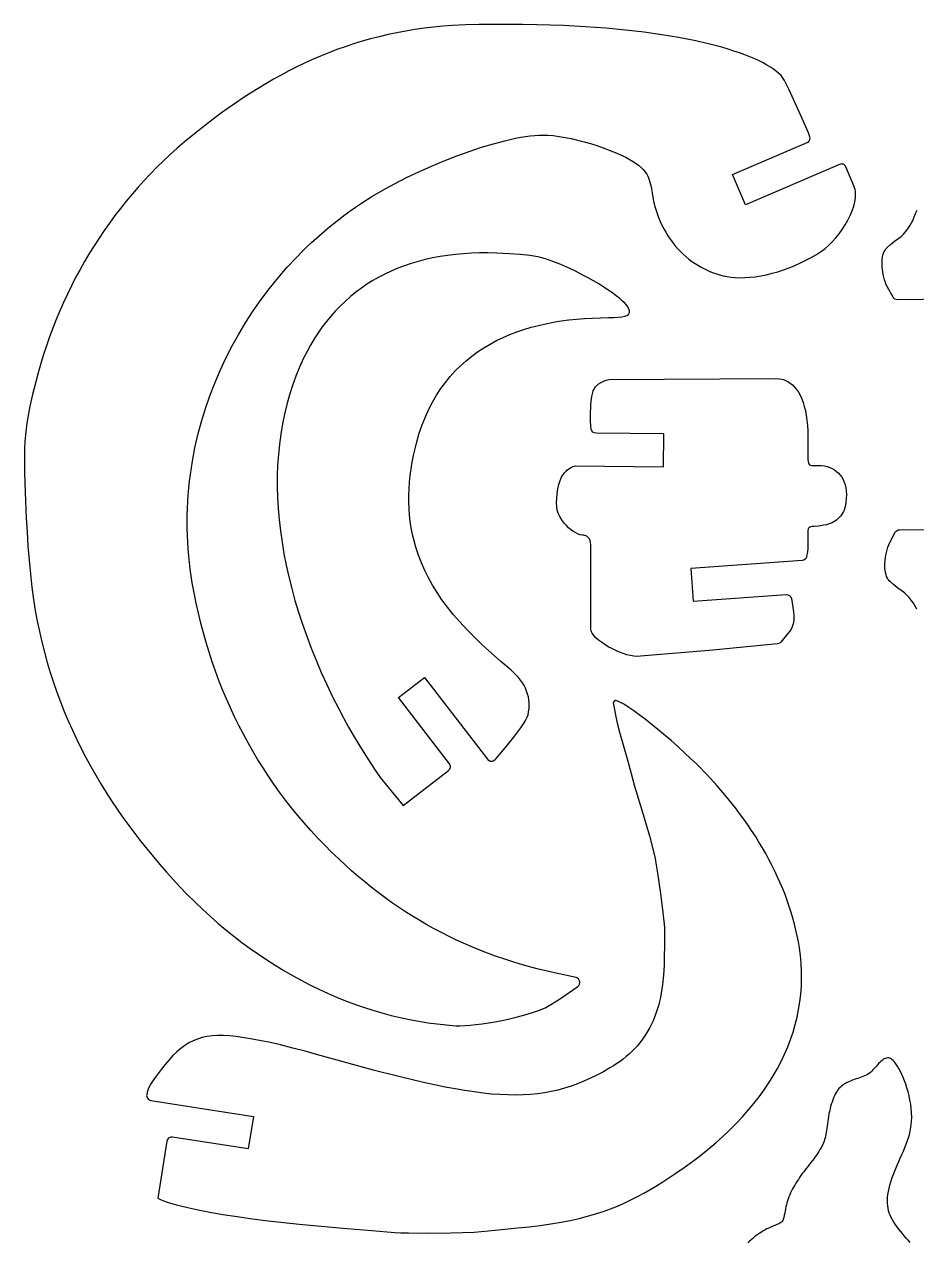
# Model space of a CAD drawing. Header units: millimetres. Extents: x 349 to 570, y 209 to 346.
# Drawn here: x 459.9 to 514.2, y 271.5 to 345.6 of the extents above; entities that cross this region are included whole.
import ezdxf

# ---------------------------------------------------------------- set-up
doc = ezdxf.new("R2010")
doc.units = ezdxf.units.MM

msp = doc.modelspace()

# ---------------------------------------------------------------- linework, layer by layer
at = {"flags": 128}
for points in [[(486.19375, 284.68547), (486.447882, 284.678818), (486.741013, 284.687836), (487.067314, 284.711343), (487.42096, 284.748157), (487.796123, 284.797095), (488.186976, 284.856976), (488.587692, 284.926618), (488.992444, 285.004838), (489.395405, 285.090455), (489.790747, 285.182287), (490.172645, 285.279152), (490.535271, 285.379868), (490.872798, 285.483253), (491.179399, 285.588124), (491.449247, 285.693301), (491.676515, 285.797601), (491.881889, 285.90682), (492.092401, 286.028141), (492.516427, 286.296915), (493.624788, 287.076891, 0.654112), (493.515067, 287.615556), (492.205426, 287.896522), (491.673972, 288.019673), (491.149264, 288.150546), (490.631178, 288.289203), (490.119589, 288.435705), (489.61437, 288.590113), (489.115398, 288.75249), (488.622546, 288.922896), (488.135689, 289.101394), (487.654702, 289.288045), (487.179459, 289.482911), (486.709835, 289.686053), (486.245705, 289.897532), (485.786942, 290.117411), (485.333423, 290.345751), (484.885022, 290.582614), (484.441612, 290.828061), (484.003069, 291.082153), (483.569268, 291.344953), (483.140083, 291.616522), (482.715389, 291.896921), (482.29506, 292.186213), (481.878971, 292.484458), (481.466996, 292.791718), (481.059011, 293.108056), (480.65489, 293.433532), (480.254508, 293.768208), (479.857738, 294.112145), (479.464457, 294.465406), (479.074538, 294.828052), (478.633642, 295.253425), (478.203138, 295.685426), (477.783037, 296.124037), (477.373347, 296.56924), (476.974077, 297.021019), (476.585237, 297.479357), (476.206835, 297.944235), (475.838881, 298.415637), (475.481384, 298.893545), (475.134353, 299.377943), (474.797798, 299.868813), (474.471726, 300.366138), (474.156148, 300.8699), (473.851072, 301.380083), (473.556509, 301.896669), (473.272466, 302.41964), (472.998953, 302.948981), (472.735979, 303.484672), (472.483553, 304.026698), (472.241684, 304.575041), (472.010383, 305.129683), (471.789656, 305.690608), (471.579515, 306.257798), (471.379967, 306.831236), (471.191023, 307.410904), (471.01269, 307.996786), (470.844979, 308.588864), (470.687899, 309.187122), (470.541458, 309.791541), (470.405665, 310.402104), (470.280531, 311.018795), (470.166063, 311.641596), (470.098748, 312.051656), (470.039654, 312.462355), (469.988733, 312.873586), (469.945938, 313.285244), (469.911221, 313.697221), (469.884535, 314.109411), (469.865833, 314.521708), (469.855067, 314.934004), (469.852189, 315.346195), (469.857153, 315.758172), (469.869911, 316.16983), (469.890414, 316.581063), (469.918617, 316.991763), (469.954472, 317.401824), (469.99793, 317.811139), (470.048945, 318.219603), (470.107469, 318.627109), (470.173455, 319.03355), (470.327622, 319.842812), (470.511067, 320.646536), (470.72341, 321.443872), (470.964272, 322.233967), (471.233273, 323.01597), (471.530034, 323.789028), (471.854175, 324.55229), (472.205317, 325.304903), (472.58308, 326.046016), (472.987085, 326.774778), (473.416952, 327.490335), (473.872302, 328.191837), (474.352755, 328.878431), (474.857933, 329.549266), (475.387454, 330.203489), (475.94094, 330.840249), (476.518012, 331.458693), (476.815273, 331.760781), (477.118289, 332.057971), (477.427011, 332.350156), (477.741393, 332.63723), (478.061386, 332.919086), (478.386943, 333.195617), (478.718018, 333.466718), (479.054561, 333.732282), (479.396527, 333.992203), (479.743867, 334.246373), (480.096534, 334.494686), (480.454481, 334.737037), (481.085443, 335.138219), (481.757822, 335.533021), (482.464448, 335.91875), (483.198149, 336.292717), (483.951755, 336.65223), (484.718093, 336.994598), (485.489994, 337.317131), (486.260286, 337.617137), (487.021798, 337.891927), (487.767359, 338.138808), (488.489798, 338.35509), (489.181944, 338.538082), (489.836625, 338.685093), (490.147676, 338.744265), (490.446671, 338.793433), (490.732715, 338.83226), (491.004911, 338.86041), (491.262362, 338.877546), (491.504173, 338.883333), (491.805136, 338.873697), (492.131988, 338.845628), (492.480508, 338.800387), (492.846476, 338.739234), (493.225671, 338.66343), (493.613874, 338.574236), (494.006862, 338.472912), (494.400417, 338.360719), (494.790316, 338.238917), (495.17234, 338.108767), (495.542269, 337.97153), (495.89588, 337.828465), (496.228955, 337.680834), (496.537272, 337.529897), (496.816611, 337.376914), (497.062752, 337.223147), (497.315942, 337.042166), (497.523484, 336.867128), (497.611987, 336.778667), (497.691297, 336.687887), (497.762154, 336.59352), (497.825297, 336.494298), (497.881467, 336.388952), (497.931403, 336.276215), (497.975844, 336.154817), (498.015531, 336.023492), (498.083599, 335.725983), (498.141524, 335.373542), (498.184314, 335.110454), (498.236668, 334.851733), (498.298372, 334.5976), (498.369208, 334.348277), (498.448962, 334.103984), (498.537417, 333.864941), (498.634358, 333.63137), (498.739567, 333.403492), (498.85283, 333.181528), (498.973931, 332.965697), (499.102653, 332.756222), (499.238781, 332.553323), (499.382098, 332.35722), (499.532389, 332.168136), (499.689438, 331.98629), (499.853028, 331.811903), (500.022945, 331.645197), (500.198971, 331.486392), (500.380892, 331.335708), (500.56849, 331.193368), (500.76155, 331.059591), (500.959857, 330.934599), (501.163194, 330.818612), (501.371345, 330.711852), (501.584094, 330.614539), (501.801226, 330.526893), (502.022524, 330.449137), (502.247773, 330.38149), (502.476757, 330.324174), (502.709259, 330.277409), (502.945063, 330.241416), (503.183954, 330.216416), (503.476893, 330.20232), (503.782739, 330.2059), (504.099751, 330.226626), (504.426188, 330.26397), (504.760308, 330.317401), (505.100369, 330.386391), (505.444631, 330.47041), (505.791351, 330.56893), (506.138789, 330.681419), (506.485203, 330.80735), (506.828852, 330.946193), (507.167994, 331.097418), (507.500887, 331.260496), (507.825791, 331.434898), (508.140964, 331.620094), (508.444664, 331.815555), (508.670016, 331.981676), (508.893679, 332.174096), (509.113124, 332.389523), (509.325819, 332.624665), (509.529236, 332.876228), (509.720844, 333.140922), (509.898114, 333.415454), (510.058516, 333.69653), (510.199519, 333.98086), (510.318595, 334.26515), (510.413213, 334.546109), (510.480842, 334.820443), (510.518955, 335.084861), (510.526151, 335.212323), (510.525019, 335.33607), (510.515243, 335.455693), (510.496507, 335.570779), (510.468493, 335.680916), (510.430887, 335.785694), (509.942133, 336.941751, 0.415866), (509.547436, 337.100586), (503.820941, 334.641403), (503.031755, 336.479115), (507.576563, 338.430835, 0.415342), (507.733384, 338.82593), (507.65309, 339.010935), (507.101024, 340.294632), (506.780437, 341.012155), (506.469502, 341.672727), (506.326877, 341.956486), (506.197732, 342.195801), (506.085758, 342.380604), (505.994644, 342.500827), (505.86268, 342.630485), (505.710632, 342.759901), (505.538689, 342.888875), (505.347039, 343.017209), (505.135872, 343.144702), (504.905377, 343.271157), (504.655741, 343.396374), (504.387153, 343.520154), (504.099803, 343.642299), (503.793879, 343.762607), (503.46957, 343.880882), (503.127065, 343.996924), (502.766552, 344.110533), (502.38822, 344.22151), (501.578853, 344.434775), (500.700477, 344.635124), (499.754599, 344.820967), (498.74273, 344.990709), (497.666381, 345.142759), (496.52706, 345.275523), (495.326279, 345.38741), (494.065546, 345.476826), (492.746372, 345.542179), (491.123006, 345.593538), (490.25547, 345.61066), (489.37204, 345.619835), (488.488722, 345.619382), (487.621522, 345.607621), (486.786445, 345.582871), (485.999497, 345.543451), (485.416728, 345.500713), (484.841772, 345.44588), (484.274403, 345.379079), (483.714392, 345.300435), (483.161513, 345.210076), (482.615538, 345.108128), (482.076239, 344.994718), (481.543389, 344.869973), (481.01676, 344.73402), (480.496126, 344.586984), (479.981258, 344.428993), (479.471929, 344.260174), (478.967911, 344.080652), (478.468978, 343.890556), (477.974902, 343.690011), (477.485454, 343.479144), (477.000408, 343.258082), (476.519537, 343.026952), (476.042612, 342.785879), (475.569407, 342.534992), (475.099693, 342.274416), (474.633244, 342.004279), (474.169831, 341.724707), (473.709228, 341.435826), (473.251207, 341.137763), (472.795541, 340.830646), (472.342001, 340.5146), (471.890361, 340.189753), (471.440393, 339.856231), (470.99187, 339.514161), (470.098247, 338.804882), (469.6654, 338.445242), (469.240645, 338.077486), (468.824059, 337.701735), (468.415716, 337.318109), (468.015692, 336.926727), (467.624065, 336.52771), (467.240909, 336.121178), (466.8663, 335.707249), (466.500316, 335.286045), (466.143031, 334.857686), (465.794521, 334.42229), (465.454863, 333.979979), (465.124133, 333.530872), (464.802405, 333.075089), (464.489758, 332.61275), (464.186265, 332.143975), (463.892004, 331.668884), (463.60705, 331.187597), (463.33148, 330.700234), (463.065369, 330.206915), (462.808793, 329.707759), (462.561828, 329.202887), (462.32455, 328.692419), (462.097035, 328.176475), (461.879359, 327.655174), (461.671599, 327.128636), (461.473829, 326.596982), (461.286126, 326.060331), (461.108567, 325.518804), (460.941226, 324.97252), (460.78418, 324.4216), (460.637504, 323.866162), (460.443335, 323.090355), (460.280062, 322.384439), (460.210211, 322.043884), (460.148322, 321.704234), (460.094477, 321.359966), (460.048753, 321.005557), (460.011231, 320.635485), (459.98199, 320.244227), (459.961111, 319.826261), (459.948672, 319.376063), (459.944753, 318.888111), (459.949434, 318.356883), (459.984913, 317.142505), (460.058851, 315.568166), (460.108164, 314.727571), (460.16662, 313.87224), (460.234905, 313.017831), (460.313704, 312.180005), (460.403703, 311.37442), (460.505588, 310.616738), (460.610638, 309.9592), (460.729394, 309.309485), (460.861604, 308.66753), (461.007015, 308.033269), (461.165375, 307.406641), (461.336431, 306.78758), (461.519932, 306.176024), (461.715623, 305.571908), (461.923254, 304.97517), (462.142571, 304.385744), (462.373321, 303.803569), (462.615254, 303.22858), (462.868115, 302.660713), (463.131653, 302.099905), (463.405614, 301.546092), (463.689747, 300.999211), (463.983799, 300.459197), (464.287518, 299.925987), (464.600651, 299.399518), (464.922945, 298.879726), (465.254148, 298.366547), (465.594008, 297.859917), (465.942272, 297.359773), (466.298687, 296.866052), (466.663002, 296.378689), (467.034963, 295.89762), (467.414319, 295.422783), (467.800816, 294.954114), (468.194202, 294.491548), (468.594225, 294.035022), (469.000632, 293.584473), (469.413171, 293.139837), (469.860064, 292.674669), (470.314446, 292.221213), (470.776066, 291.779595), (471.244678, 291.349939), (471.72003, 290.932372), (472.201876, 290.527019), (472.689966, 290.134004), (473.18405, 289.753454), (473.683882, 289.385493), (474.18921, 289.030248), (474.699788, 288.687843), (475.215366, 288.358404), (475.735694, 288.042055), (476.260525, 287.738924), (476.78961, 287.449134), (477.322699, 287.172811), (477.859545, 286.910081), (478.399897, 286.661068), (478.943508, 286.425899), (479.490128, 286.204699), (480.039509, 285.997592), (480.591402, 285.804705), (481.145558, 285.626162), (481.701729, 285.462089), (482.259665, 285.312612), (482.819117, 285.177855), (483.379838, 285.057945), (483.941577, 284.953005), (484.504087, 284.863163), (485.067118, 284.788543), (485.630422, 284.72927), (486.19375, 284.68547)], [(517.728986, 328.9081), (513.071714, 328.863976, -0.27257), (512.807909, 329.015981), (512.46374, 329.622917), (512.397966, 329.76466), (512.339377, 329.913449), (512.288065, 330.067767), (512.244124, 330.226098), (512.207645, 330.386925), (512.178721, 330.548733), (512.143911, 330.869226), (512.138209, 331.02488), (512.140433, 331.17545), (512.150675, 331.31942), (512.169029, 331.455274), (512.195586, 331.581497), (512.230439, 331.696571), (512.273682, 331.798981), (512.325406, 331.887211), (512.377645, 331.952466), (512.451881, 332.030789), (512.652546, 332.214793), (512.899817, 332.41553), (513.166108, 332.609305), (513.301649, 332.71547), (513.439133, 332.848036), (513.574762, 333.001704), (513.704738, 333.171176), (513.825263, 333.351154), (513.932539, 333.536338), (514.022767, 333.72143), (514.09215, 333.901133), (514.174774, 334.112637), (514.27968, 334.311813)], [(482.988344, 298.077296), (485.756127, 300.205458, 0.414214), (485.811087, 300.626147), (482.715792, 304.651735), (484.301289, 305.870832), (488.125648, 300.89706, 0.46999), (488.587287, 300.880157), (488.650582, 300.951071), (488.99327, 301.344553), (489.389849, 301.815652), (489.794303, 302.320972), (489.985104, 302.572904), (490.160619, 302.817118), (490.315095, 303.048189), (490.442781, 303.260693), (490.537924, 303.449205), (490.594774, 303.608302), (490.633316, 303.790538), (490.657578, 303.972638), (490.667693, 304.154247), (490.663797, 304.335012), (490.646022, 304.51458), (490.614502, 304.692598), (490.56937, 304.868711), (490.510762, 305.042566), (490.438809, 305.213811), (490.353646, 305.382091), (490.255407, 305.547053), (490.144226, 305.708344), (490.020235, 305.86561), (489.883569, 306.018498), (489.734362, 306.166655), (489.572747, 306.309726), (488.949254, 306.839891), (488.368645, 307.351414), (487.829188, 307.846537), (487.32915, 308.3275), (486.866799, 308.796542), (486.440402, 309.255906), (486.048226, 309.70783), (485.68854, 310.154556), (485.35961, 310.598324), (485.059703, 311.041374), (484.787089, 311.485947), (484.540033, 311.934284), (484.316803, 312.388624), (484.115668, 312.851208), (483.934893, 313.324277), (483.772747, 313.810072), (483.661806, 314.195273), (483.567783, 314.582775), (483.490314, 314.972499), (483.429035, 315.364364), (483.383581, 315.758291), (483.353589, 316.154201), (483.338694, 316.552014), (483.338531, 316.951651), (483.352737, 317.353032), (483.380948, 317.756077), (483.422799, 318.160708), (483.477926, 318.566844), (483.545964, 318.974406), (483.62655, 319.383315), (483.719319, 319.79349), (483.823908, 320.204853), (483.979188, 320.736463), (484.153488, 321.244901), (484.346256, 321.730579), (484.556942, 322.193912), (484.784993, 322.635311), (485.029857, 323.05519), (485.290982, 323.453961), (485.567818, 323.832037), (485.859811, 324.189832), (486.166411, 324.527757), (486.487065, 324.846226), (486.821223, 325.145651), (487.168331, 325.426446), (487.527839, 325.689024), (487.899194, 325.933796), (488.281846, 326.161176), (488.675241, 326.371578), (489.078829, 326.565412), (489.492057, 326.743094), (489.914375, 326.905035), (490.345229, 327.051648), (490.784069, 327.183346), (491.230343, 327.300542), (491.683498, 327.403649), (492.142983, 327.493079), (492.608247, 327.569246), (493.078738, 327.632563), (493.553903, 327.683441), (494.033192, 327.722294), (494.516052, 327.749536), (495.001932, 327.765578), (495.49028, 327.770833), (495.809223, 327.77584), (496.078748, 327.791262), (496.30098, 327.817703), (496.478042, 327.855766), (496.612059, 327.906054), (496.66359, 327.935971), (496.705156, 327.969171), (496.737022, 328.005729), (496.759455, 328.04572), (496.772721, 328.089221), (496.777083, 328.136305), (496.772548, 328.186758), (496.759069, 328.240602), (496.706039, 328.357916), (496.619512, 328.487154), (496.501007, 328.627222), (496.352043, 328.777029), (496.17414, 328.935482), (495.968815, 329.101486), (495.737589, 329.27395), (495.481979, 329.45178), (495.203506, 329.633883), (494.903687, 329.819167), (494.584042, 330.006539), (494.246091, 330.194904), (493.891351, 330.383172), (493.521342, 330.570248), (493.137583, 330.755039), (492.595082, 331.001557), (492.112471, 331.197681), (491.883584, 331.278961), (491.657623, 331.350181), (491.430571, 331.412187), (491.198412, 331.465825), (490.957132, 331.511942), (490.702714, 331.551383), (490.1384, 331.613623), (489.473346, 331.659315), (488.675426, 331.695228), (488.156694, 331.708088), (487.647163, 331.706885), (487.146895, 331.691653), (486.655949, 331.662424), (486.174386, 331.619232), (485.702267, 331.562111), (485.239652, 331.491092), (484.786603, 331.406209), (484.34318, 331.307495), (483.909444, 331.194983), (483.485455, 331.068707), (483.071273, 330.928699), (482.666961, 330.774993), (482.272578, 330.607621), (481.888184, 330.426617), (481.513842, 330.232013), (481.149611, 330.023843), (480.795551, 329.802141), (480.451725, 329.566938), (480.118192, 329.318268), (479.795013, 329.056165), (479.482248, 328.78066), (479.179959, 328.491788), (478.888207, 328.189582), (478.60705, 327.874074), (478.336552, 327.545297), (478.076771, 327.203286), (477.827769, 326.848072), (477.589607, 326.479689), (477.362344, 326.09817), (477.146043, 325.703548), (476.940763, 325.295856), (476.694886, 324.7587), (476.469519, 324.209776), (476.264629, 323.649426), (476.080181, 323.077989), (475.916141, 322.495807), (475.772476, 321.903218), (475.649151, 321.300564), (475.546131, 320.688185), (475.463384, 320.066422), (475.400874, 319.435613), (475.358569, 318.796101), (475.336433, 318.148224), (475.334433, 317.492324), (475.352534, 316.82874), (475.390703, 316.157814), (475.448905, 315.479885), (475.527107, 314.795293), (475.625274, 314.104379), (475.743373, 313.407484), (475.881369, 312.704946), (476.039227, 311.997108), (476.216915, 311.284309), (476.414398, 310.566889), (476.631642, 309.845189), (476.868613, 309.119549), (477.125276, 308.390309), (477.401598, 307.65781), (477.697545, 306.922391), (478.013083, 306.184394), (478.348177, 305.444159), (478.702793, 304.702025), (479.076898, 303.958333), (479.362463, 303.419665), (479.67758, 302.851889), (480.011869, 302.272099), (480.354949, 301.697386), (480.696443, 301.144842), (481.025969, 300.63156), (481.333147, 300.17463), (481.607598, 299.791146), (482.988344, 298.077296)], [(497.203036, 307.150104), (497.026147, 307.165911), (496.829435, 307.202185), (496.61721, 307.257132), (496.393782, 307.328954), (496.163461, 307.415854), (495.930556, 307.516036), (495.699378, 307.627704), (495.474236, 307.749061), (495.259441, 307.87831), (495.059302, 308.013655), (494.878128, 308.153299), (494.720231, 308.295445), (494.58992, 308.438298), (494.491504, 308.58006), (494.455604, 308.64997), (494.429294, 308.718934), (494.413113, 308.786727), (494.4076, 308.853125), (494.422144, 313.844885), (494.418443, 313.960958), (494.404666, 314.08032), (494.376804, 314.197187), (494.330846, 314.305776), (494.262784, 314.400302), (494.219211, 314.440484), (494.168607, 314.474982), (494.110473, 314.503072), (494.044306, 314.524032), (493.969605, 314.537137), (493.88587, 314.541667), (493.771723, 314.556517), (493.642603, 314.599079), (493.502956, 314.666368), (493.357225, 314.7554), (493.209854, 314.863191), (493.065287, 314.986756), (492.927969, 315.123111), (492.802344, 315.269271), (492.650594, 315.475264), (492.530231, 315.671728), (492.439512, 315.865845), (492.376695, 316.064793), (492.340038, 316.275753), (492.327797, 316.505905), (492.338232, 316.762429), (492.369598, 317.052504), (492.4163, 317.349083), (492.475045, 317.615713), (492.548677, 317.853888), (492.640035, 318.065098), (492.693249, 318.161058), (492.751961, 318.250837), (492.816525, 318.334621), (492.887297, 318.412596), (492.964631, 318.484949), (493.048883, 318.551868), (493.140408, 318.613537), (493.239561, 318.670144), (493.333814, 318.715655, -0.115073), (493.466792, 318.745488), (498.843467, 318.700109), (498.860347, 320.700037), (494.736177, 320.734846, -0.371619), (494.441609, 320.993227), (494.414098, 321.189665), (494.398577, 321.47585), (494.395833, 321.851524), (494.409426, 322.441565), (494.432431, 322.718979), (494.471589, 322.977659), (494.530909, 323.212361), (494.569382, 323.319079), (494.6144, 323.417836), (494.666463, 323.507974), (494.726073, 323.588839), (494.793731, 323.659773), (494.869937, 323.720123), (495.014723, 323.813046), (495.179627, 323.902817), (495.349604, 323.970539), (495.431792, 323.990226), (495.509606, 323.997313), (505.640625, 324.059441), (505.882763, 324.052647), (506.038461, 324.032195), (506.151647, 323.997977), (506.266248, 323.949885), (506.414189, 323.876664), (506.555792, 323.784885), (506.690616, 323.67447), (506.818217, 323.545342), (506.938154, 323.397422), (507.049982, 323.230634), (507.153261, 323.044899), (507.247548, 322.840141), (507.332399, 322.616282), (507.407372, 322.373245), (507.472026, 322.110951), (507.525916, 321.829324), (507.568602, 321.528286), (507.599639, 321.207759), (507.618586, 320.867667), (507.625, 320.507931), (507.62061, 319.887961), (507.615853, 319.435598), (507.623352, 319.12466), (507.635642, 319.014043), (507.655729, 318.928965), (507.685191, 318.866153), (507.725606, 318.822334), (507.778552, 318.794234), (507.845605, 318.778583), (507.928345, 318.772106), (508.028349, 318.771532), (508.286458, 318.775), (508.462381, 318.767325), (508.632327, 318.744517), (508.795556, 318.706904), (508.951325, 318.654813), (509.098893, 318.588572), (509.237518, 318.508508), (509.36646, 318.41495), (509.484977, 318.308223), (509.592328, 318.188656), (509.687771, 318.056576), (509.770564, 317.912311), (509.839966, 317.756188), (509.895237, 317.588535), (509.935633, 317.409678), (509.960415, 317.219946), (509.96884, 317.019666), (509.961634, 316.749544), (509.937795, 316.500979), (509.893999, 316.272541), (509.826919, 316.062797), (509.783608, 315.964487), (509.733229, 315.870314), (509.675366, 315.780098), (509.609602, 315.69366), (509.535523, 315.610822), (509.452713, 315.531404), (509.360755, 315.455228), (509.259234, 315.382113), (509.100712, 315.292157), (508.930347, 315.222725), (508.754847, 315.170847), (508.580916, 315.133554), (508.415262, 315.107876), (508.264589, 315.090843), (508.035014, 315.070833), (507.871874, 315.053274), (507.757121, 315.029516), (507.715324, 315.011319), (507.682545, 314.98678), (507.657758, 314.954302), (507.639937, 314.912288), (507.621088, 314.793261), (507.617789, 314.616921), (507.625, 314.041183), (507.619574, 313.751655), (507.601082, 313.516127), (507.549521, 313.238148, -0.341288), (507.276082, 312.993634), (500.49682, 312.505862), (500.64035, 310.511018), (506.302891, 310.918442, -0.383884), (506.619761, 310.671884), (506.711168, 310.159315), (506.750155, 309.874112), (506.768934, 309.623733), (506.766349, 309.402234), (506.741246, 309.203675), (506.69247, 309.022113), (506.618866, 308.851606), (506.519279, 308.686213), (506.392554, 308.519993), (505.9839, 308.030184, -0.196796), (505.782965, 307.923819), (501.833244, 307.534599), (497.203036, 307.150104)], [(514.247264, 310.026042), (514.153545, 310.209391), (514.04278, 310.392509), (513.918867, 310.570171), (513.785703, 310.73715), (513.647187, 310.888221), (513.507216, 311.018158), (513.369687, 311.121736), (513.099773, 311.310431), (512.848743, 311.506447), (512.644628, 311.686616), (512.568921, 311.763518), (512.515455, 311.827772), (512.462069, 311.915006), (512.416893, 312.016578), (512.379866, 312.130971), (512.350922, 312.256668), (512.329997, 312.39215), (512.31703, 312.5359), (512.311953, 312.686401), (512.314705, 312.842135), (512.343436, 313.16323), (512.369289, 313.325557), (512.402715, 313.487046), (512.443648, 313.646182), (512.492027, 313.801444), (512.547786, 313.951316), (512.610863, 314.09428), (512.943471, 314.707628, -0.27257), (513.204348, 314.864604), (517.861621, 314.908729)], [(468.623678, 277.656792), (468.077377, 274.187112), (468.225786, 274.103694), (468.409874, 274.024795), (468.632785, 273.947425), (469.207662, 273.785315), (469.975581, 273.593442), (470.532239, 273.470033), (471.223798, 273.338693), (472.022806, 273.203456), (472.901811, 273.068357), (473.833361, 272.937428), (474.790002, 272.814704), (475.744282, 272.704217), (476.66875, 272.610002), (479.578613, 272.349474), (481.088323, 272.216982), (482.489583, 272.102446), (482.850476, 272.08291), (483.320122, 272.070151), (484.506457, 272.063576), (485.890161, 272.07994), (487.312805, 272.116466), (488.588405, 272.246952), (489.964753, 272.378583), (490.658268, 272.450856), (491.338043, 272.530648), (491.991103, 272.620371), (492.604472, 272.722436), (493.169386, 272.834594), (493.705373, 272.956352), (494.214951, 273.087765), (494.700641, 273.228889), (495.164962, 273.379782), (495.610434, 273.540498), (496.039577, 273.711095), (496.45491, 273.891628), (496.858954, 274.082154), (497.254228, 274.282728), (497.643253, 274.493408), (498.028547, 274.714249), (498.412631, 274.945307), (498.798024, 275.186639), (499.582818, 275.700348), (500.104863, 276.058485), (500.609209, 276.422665), (501.095777, 276.792742), (501.564484, 277.168568), (502.015252, 277.549998), (502.447998, 277.936883), (502.862643, 278.329077), (503.259106, 278.726433), (503.637306, 279.128804), (503.997164, 279.536044), (504.338598, 279.948004), (504.661527, 280.364539), (504.965872, 280.785502), (505.251552, 281.210745), (505.518485, 281.640121), (505.766593, 282.073484), (505.995793, 282.510687), (506.206006, 282.951583), (506.397151, 283.396024), (506.569147, 283.843865), (506.721914, 284.294957), (506.855372, 284.749155), (506.969439, 285.206311), (507.064035, 285.666278), (507.13908, 286.12891), (507.194493, 286.594059), (507.230194, 287.061578), (507.246101, 287.531321), (507.242135, 288.003141), (507.218215, 288.47689), (507.17426, 288.952423), (507.11019, 289.429591), (507.050086, 289.787021), (506.980629, 290.145023), (506.901882, 290.503486), (506.813908, 290.862295), (506.716771, 291.221338), (506.610535, 291.580503), (506.495262, 291.939674), (506.371015, 292.298741), (506.237859, 292.65759), (506.095855, 293.016107), (505.945068, 293.374181), (505.785561, 293.731697), (505.617397, 294.088543), (505.440639, 294.444606), (505.25535, 294.799772), (505.061594, 295.15393), (504.859435, 295.506965), (504.648934, 295.858765), (504.430157, 296.209216), (504.203165, 296.558206), (503.968022, 296.905623), (503.724791, 297.251351), (503.473536, 297.59528), (503.214321, 297.937295), (502.672259, 298.615134), (502.099112, 299.283963), (501.495386, 299.942879), (500.861587, 300.590977), (500.492146, 300.949648), (500.105392, 301.311846), (499.706651, 301.673456), (499.301247, 302.030358), (498.491753, 302.713576), (497.719512, 303.328562), (497.360674, 303.600176), (497.027125, 303.842381), (496.72419, 304.05106), (496.457195, 304.222096), (496.231463, 304.351372), (496.052321, 304.434771), (495.981886, 304.45798), (495.925094, 304.468175), (495.882613, 304.464843), (495.855107, 304.447468), (495.807092, 304.393872), (495.787702, 304.36408), (495.782072, 304.333802), (495.84864, 303.916165), (495.939552, 303.474364), (496.048823, 303.016545), (496.170468, 302.550858), (496.426941, 301.62847), (496.661094, 300.772383), (496.863159, 300.027517), (497.084062, 299.2674), (497.547981, 297.735012), (497.773796, 296.979543), (497.984047, 296.242424), (498.170136, 295.532055), (498.323461, 294.856836), (498.39934, 294.451356), (498.478902, 293.966727), (498.638198, 292.864638), (498.779604, 291.759805), (498.881376, 290.861458), (498.898069, 290.643871), (498.906332, 290.412684), (498.905329, 289.927461), (498.893897, 289.441685), (498.887563, 288.991251), (498.877738, 288.362689), (498.843708, 287.764866), (498.785034, 287.196871), (498.70128, 286.657794), (498.64986, 286.398814), (498.592005, 286.146722), (498.527662, 285.901403), (498.456774, 285.662745), (498.379287, 285.430631), (498.295146, 285.20495), (498.204297, 284.985587), (498.106684, 284.772427), (498.002253, 284.565358), (497.89095, 284.364265), (497.772719, 284.169034), (497.647505, 283.979551), (497.515255, 283.795703), (497.375912, 283.617375), (497.229423, 283.444454), (497.075733, 283.276825), (496.914786, 283.114375), (496.746528, 282.95699), (496.570904, 282.804556), (496.38786, 282.656958), (496.19734, 282.514084), (495.999291, 282.375818), (495.793656, 282.242048), (495.580382, 282.112659), (495.179463, 281.884785), (494.783, 281.674189), (494.389534, 281.480781), (493.997608, 281.304469), (493.605762, 281.145161), (493.212538, 281.002766), (492.816478, 280.877191), (492.416123, 280.768345), (492.010015, 280.676136), (491.596694, 280.600473), (491.174704, 280.541264), (490.742585, 280.498417), (490.298878, 280.471841), (489.842126, 280.461443), (489.370869, 280.467133), (488.88365, 280.488817), (488.379009, 280.526406), (487.855489, 280.579806), (487.31163, 280.648927), (486.745975, 280.733676), (486.157065, 280.833962), (485.543441, 280.949693), (484.903644, 281.080778), (484.236218, 281.227124), (482.812638, 281.565236), (481.261035, 281.963293), (479.569739, 282.420564), (477.727083, 282.936313), (477.03223, 283.128155), (476.280592, 283.325451), (475.526314, 283.512128), (474.82354, 283.672111), (474.346861, 283.770085), (473.831266, 283.867214), (473.313996, 283.954397), (472.832292, 284.022531), (472.430664, 284.063764), (472.05462, 284.084953), (471.702002, 284.085632), (471.370655, 284.065337), (471.058419, 284.023603), (470.763138, 283.959964), (470.482655, 283.873955), (470.214811, 283.765112), (469.957451, 283.632969), (469.708416, 283.477061), (469.465549, 283.296924), (469.226693, 283.092091), (468.98969, 282.862098), (468.752383, 282.60648), (468.512616, 282.324772), (468.268229, 282.016509), (468.019277, 281.688575), (467.809163, 281.397895), (467.640812, 281.141118), (467.517149, 280.91489), (467.47299, 280.812185), (467.441099, 280.71586), (467.394808, 280.498639, 0.43006), (467.641559, 280.139761), (473.88538, 279.156673), (473.574313, 277.181012), (468.966687, 277.906482, 0.414214), (468.623678, 277.656792)], [(513.853726, 271.485928), (513.733422, 271.623735), (513.612387, 271.762386), (513.491877, 271.901662), (513.373142, 272.041291), (513.25743, 272.181), (513.145986, 272.320518), (513.040061, 272.459571), (512.940902, 272.597888), (512.849755, 272.735196), (512.767696, 272.87146), (512.695103, 273.007595), (512.632182, 273.144753), (512.579141, 273.28409), (512.536184, 273.426754), (512.503517, 273.573901), (512.481345, 273.726682), (512.469876, 273.88625), (512.469217, 274.053438), (512.479091, 274.227796), (512.499121, 274.408557), (512.528931, 274.594951), (512.568146, 274.786208), (512.616389, 274.981562), (512.673285, 275.180241), (512.738458, 275.381479), (512.811381, 275.584619), (512.890914, 275.789467), (512.975769, 275.995939), (513.064656, 276.203956), (513.156286, 276.413436), (513.24937, 276.624297), (513.342616, 276.836456), (513.434737, 277.049834), (513.524365, 277.264497), (513.609823, 277.481118), (513.689359, 277.700518), (513.761219, 277.923515), (513.82365, 278.150933), (513.874897, 278.383591), (513.913207, 278.62231), (513.936829, 278.867912), (513.944533, 279.120668), (513.937199, 279.378655), (513.916232, 279.639399), (513.883036, 279.900427), (513.839019, 280.159268), (513.785582, 280.413447), (513.724134, 280.660493), (513.656078, 280.897932), (513.582776, 281.123593), (513.505419, 281.336511), (513.425155, 281.53602), (513.34313, 281.721458), (513.260491, 281.892159), (513.178388, 282.04746), (513.097964, 282.186695), (513.02037, 282.309203), (512.946445, 282.414539), (512.875791, 282.503152), (512.807708, 282.575711), (512.741491, 282.632888), (512.676439, 282.675352), (512.611847, 282.703774), (512.547013, 282.718822), (512.481233, 282.72117), (512.413983, 282.711519), (512.34545, 282.690716), (512.275998, 282.659639), (512.205993, 282.61917), (512.1358, 282.570185), (512.065784, 282.513566), (511.996309, 282.450191), (511.927741, 282.38094), (511.86024, 282.306809), (511.793137, 282.229258), (511.72556, 282.149865), (511.656636, 282.070205), (511.585492, 281.991855), (511.511255, 281.916392), (511.433051, 281.845393), (511.350009, 281.780434), (511.261543, 281.722648), (511.168221, 281.671397), (511.0709, 281.625595), (510.970436, 281.584159), (510.867685, 281.546007), (510.763504, 281.510055), (510.658751, 281.475219), (510.55428, 281.440416), (510.450886, 281.404695), (510.349118, 281.367644), (510.249462, 281.328979), (510.152402, 281.28842), (510.058427, 281.245686), (509.96802, 281.200496), (509.881668, 281.152569), (509.799857, 281.101623), (509.722921, 281.047302), (509.650584, 280.988947), (509.582421, 280.925826), (509.518001, 280.857203), (509.4569, 280.782346), (509.398689, 280.700522), (509.342941, 280.610996), (509.289229, 280.513032), (509.237236, 280.406154), (509.187087, 280.290888), (509.139017, 280.16802), (509.093263, 280.038332), (509.050058, 279.902607), (509.009641, 279.761628), (508.972245, 279.616179), (508.938107, 279.467042), (508.907348, 279.315125), (508.87964, 279.161825), (508.854546, 279.008665), (508.831622, 278.857166), (508.81043, 278.708851), (508.790528, 278.56524), (508.771476, 278.427858), (508.752833, 278.298225), (508.734089, 278.177351), (508.714455, 278.064199), (508.693069, 277.957222), (508.669073, 277.854871), (508.641604, 277.755597), (508.609805, 277.657852), (508.572815, 277.560088), (508.529772, 277.460756), (508.480054, 277.358632), (508.423984, 277.253783), (508.362118, 277.1466), (508.295015, 277.037477), (508.223234, 276.926805), (508.147333, 276.814973), (508.067869, 276.702375), (507.985403, 276.589403), (507.900496, 276.476369), (507.813732, 276.363279), (507.725701, 276.250061), (507.63699, 276.136639), (507.548189, 276.022942), (507.459887, 275.908897), (507.372671, 275.794432), (507.287131, 275.679471), (507.203779, 275.563969), (507.122828, 275.447982), (507.044409, 275.331591), (506.968657, 275.214877), (506.895708, 275.097922), (506.825696, 274.980808), (506.758754, 274.863617), (506.695017, 274.746428), (506.634624, 274.629264), (506.577725, 274.511897), (506.524474, 274.394039), (506.475026, 274.275402), (506.429537, 274.155698), (506.38816, 274.034638), (506.351049, 273.911937), (506.31836, 273.787303), (506.289953, 273.660602), (506.264522, 273.532308), (506.240462, 273.403049), (506.216172, 273.273452), (506.190051, 273.144144), (506.160498, 273.015752), (506.124979, 272.885498, -0.208289), (505.974925, 272.698764)]]:
    msp.add_lwpolyline(points, format="xyb", dxfattribs=at)
msp.add_lwpolyline([(505.974925, 272.698764), (505.855371, 272.636041), (505.736351, 272.57954), (505.615697, 272.526196), (505.494368, 272.474577), (505.373319, 272.423257), (505.253507, 272.370804), (505.135892, 272.315789), (505.021217, 272.257037), (504.90938, 272.194382), (504.800066, 272.127915), (504.692961, 272.057724), (504.587749, 271.983897), (504.484119, 271.906523), (504.381751, 271.825693), (504.280335, 271.741494), (504.179614, 271.654025), (504.079581, 271.563426), (503.980284, 271.469843)], dxfattribs=at)

doc.saveas('drawing.dxf')
